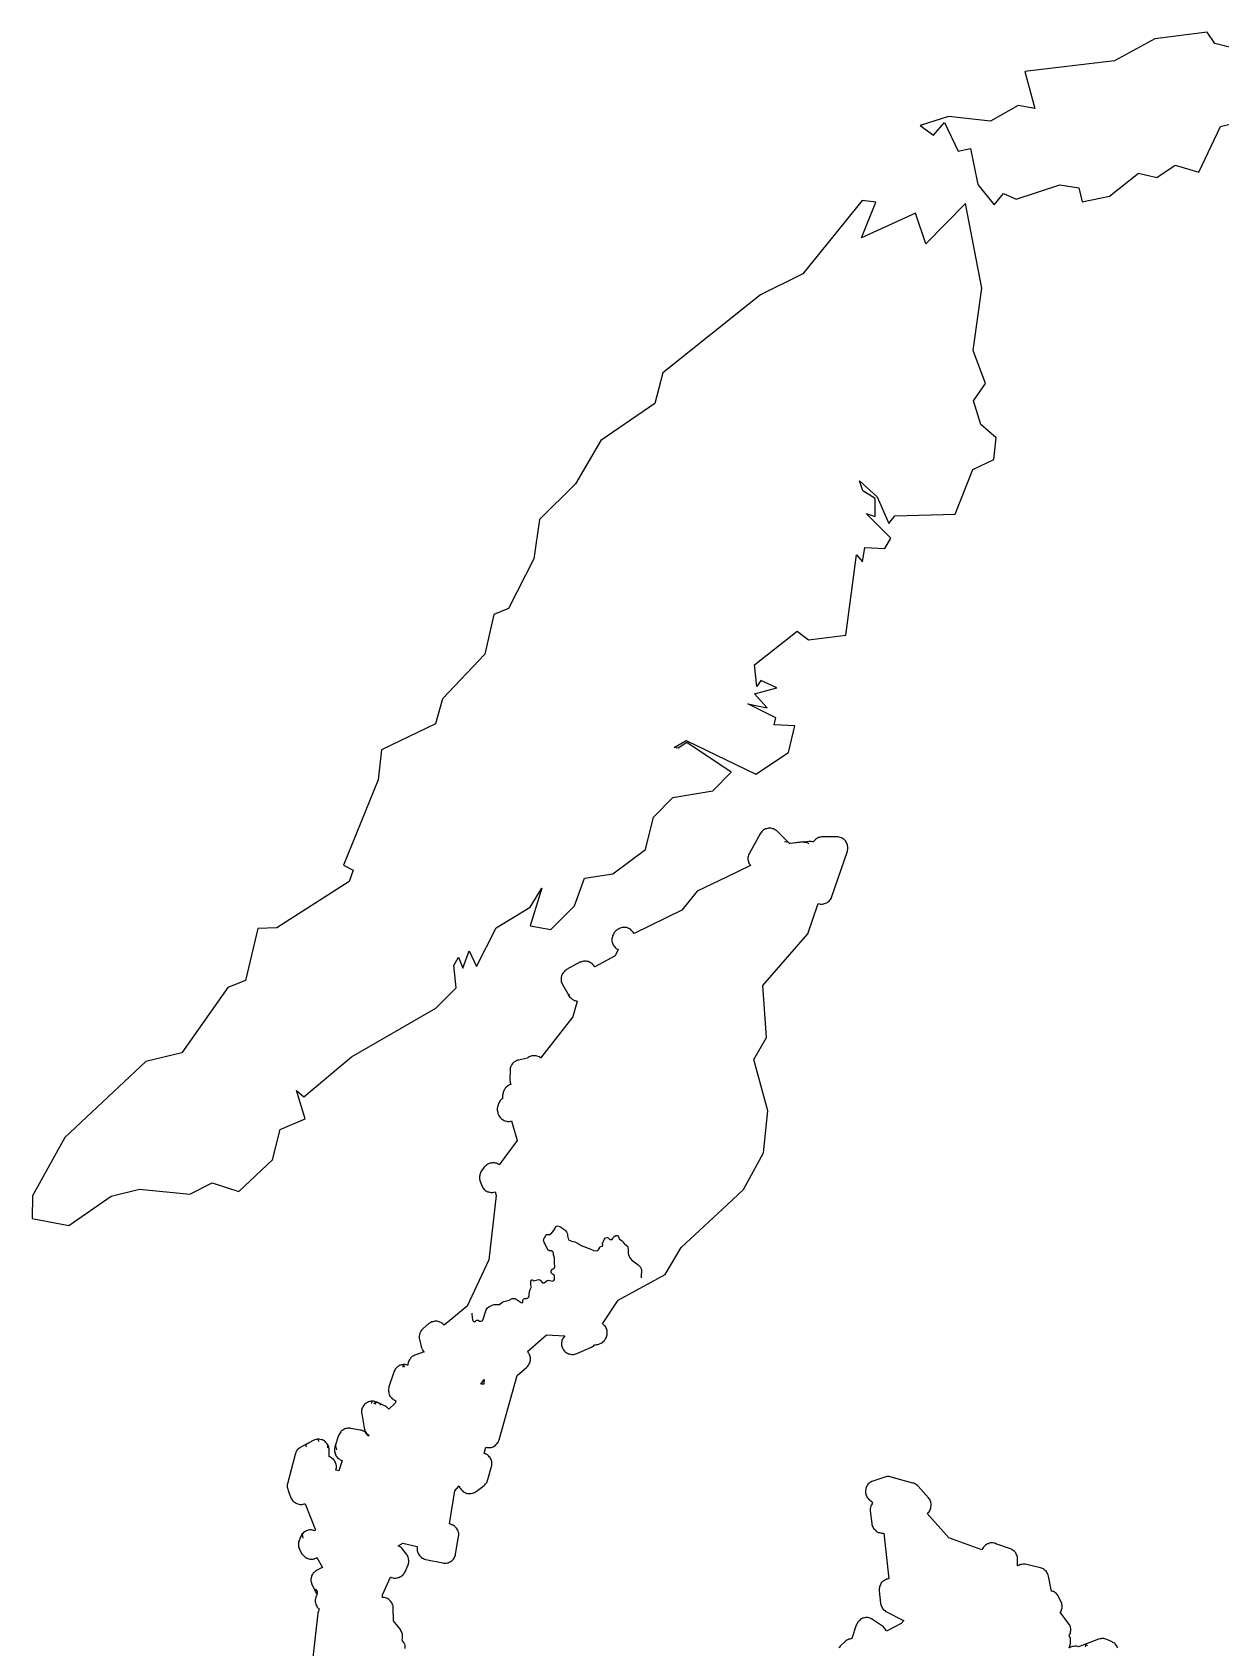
# Model space of a CAD drawing. Header units: metres. Extents: x 0 to 1325, y -1 to 773.
# Drawn here: x 1012.9 to 1062.2, y 348.1 to 415.2 of the extents above; entities that cross this region are included whole.
import ezdxf

# ---------------------------------------------------------------- set-up
doc = ezdxf.new("R2010")
doc.units = ezdxf.units.M

msp = doc.modelspace()

# ---------------------------------------------------------------- linework, layer by layer
at = {"layer": 'CUT'}
for points in [[(1063.21, 414.478), (1061.99, 414.778), (1061.67, 415.248), (1059.5, 414.978), (1057.83, 414.058), (1054.1, 413.618), (1054.52, 412.088), (1053.82, 412.208), (1052.67, 411.558), (1050.93, 411.748), (1049.76, 411.378), (1050.3, 410.978), (1050.76, 411.508), (1051.33, 410.308), (1051.84, 410.418), (1052.15, 408.928), (1052.83, 408.088), (1053.22, 408.558), (1053.74, 408.318), (1055.56, 408.908), (1056.34, 408.788), (1056.48, 408.208), (1057.62, 408.438), (1058.82, 409.398), (1059.58, 409.218), (1060.34, 409.728), (1061.33, 409.438), (1062.23, 411.338), (1063.48, 411.658)], [(1028.37, 348.108), (1028.37, 348.148), (1028.37, 348.198), (1028.36, 348.238), (1028.35, 348.288), (1028.33, 348.328), (1028.31, 348.368), (1028.28, 348.398), (1028.26, 348.438), (1028.23, 348.458), (1028.24, 348.478), (1028.25, 348.528), (1028.26, 348.568), (1028.26, 348.608), (1028.26, 348.658), (1028.25, 348.698), (1028.24, 348.738), (1028.23, 348.778), (1028.21, 348.818), (1028.19, 348.858), (1028.17, 348.898), (1027.88, 349.268), (1027.87, 349.798), (1027.87, 349.838), (1027.86, 349.878), (1027.85, 349.928), (1027.83, 349.968), (1027.81, 350.008), (1027.79, 350.038), (1027.76, 350.078), (1027.73, 350.108), (1027.7, 350.138), (1027.67, 350.168), (1027.63, 350.188), (1027.59, 350.208), (1027.55, 350.218), (1027.5, 350.228), (1027.46, 350.238), (1027.42, 350.238), (1027.42, 350.348), (1027.76, 351.078), (1027.77, 351.078), (1027.81, 351.058), (1027.85, 351.048), (1027.9, 351.038), (1027.94, 351.038), (1027.98, 351.038), (1028.03, 351.048), (1028.07, 351.058), (1028.11, 351.068), (1028.15, 351.088), (1028.19, 351.108), (1028.22, 351.128), (1028.26, 351.158), (1028.29, 351.188), (1028.31, 351.228), (1028.34, 351.258), (1028.36, 351.298), (1028.48, 351.558), (1028.5, 351.598), (1028.51, 351.648), (1028.52, 351.688), (1028.52, 351.728), (1028.52, 351.778), (1028.51, 351.818), (1028.51, 351.858), (1028.49, 351.908), (1028.47, 351.948), (1028.45, 351.988), (1028.43, 352.018), (1028.27, 352.228), (1028.24, 352.268), (1028.21, 352.298), (1028.17, 352.328), (1028.13, 352.348), (1028.09, 352.368), (1028.08, 352.378), (1028.27, 352.488), (1028.87, 352.358), (1028.86, 352.308), (1028.86, 352.268), (1028.86, 352.228), (1028.87, 352.178), (1028.88, 352.138), (1028.89, 352.098), (1028.91, 352.058), (1028.93, 352.018), (1028.96, 351.978), (1028.99, 351.948), (1029.02, 351.918), (1029.05, 351.888), (1029.09, 351.868), (1029.13, 351.848), (1029.17, 351.828), (1029.22, 351.818), (1029.93, 351.668), (1029.97, 351.658), (1030.02, 351.658), (1030.06, 351.658), (1030.11, 351.668), (1030.15, 351.678), (1030.19, 351.698), (1030.24, 351.708), (1030.27, 351.738), (1030.31, 351.768), (1030.34, 351.798), (1030.37, 351.828), (1030.4, 351.868), (1030.42, 351.908), (1030.44, 351.948), (1030.45, 351.988), (1030.46, 352.038), (1030.58, 352.768), (1030.59, 352.808), (1030.59, 352.858), (1030.59, 352.898), (1030.58, 352.938), (1030.57, 352.988), (1030.55, 353.028), (1030.53, 353.068), (1030.5, 353.108), (1030.47, 353.138), (1030.44, 353.168), (1030.41, 353.198), (1030.37, 353.228), (1030.33, 353.248), (1030.29, 353.258), (1030.25, 353.278), (1030.21, 353.288), (1030.43, 354.668), (1030.61, 354.868), (1030.62, 354.828), (1030.64, 354.788), (1030.66, 354.758), (1030.69, 354.718), (1030.72, 354.688), (1030.75, 354.658), (1030.78, 354.628), (1030.82, 354.608), (1030.86, 354.588), (1030.9, 354.568), (1030.94, 354.558), (1030.98, 354.548), (1031.03, 354.548), (1031.07, 354.548), (1031.11, 354.558), (1031.16, 354.568), (1031.2, 354.578), (1031.24, 354.598), (1031.28, 354.618), (1031.31, 354.638), (1031.64, 354.888), (1031.67, 354.918), (1031.7, 354.948), (1031.73, 354.978), (1031.75, 355.008), (1031.77, 355.048), (1031.79, 355.088), (1031.8, 355.128), (1031.95, 355.668), (1031.96, 355.708), (1031.97, 355.758), (1031.97, 355.798), (1031.97, 355.848), (1031.96, 355.888), (1031.95, 355.928), (1031.93, 355.968), (1031.91, 356.008), (1031.89, 356.048), (1031.86, 356.078), (1031.83, 356.118), (1031.8, 356.148), (1031.76, 356.168), (1031.72, 356.188), (1031.68, 356.208), (1031.64, 356.218), (1031.72, 356.478), (1031.76, 356.468), (1031.8, 356.458), (1031.84, 356.458), (1031.89, 356.458), (1031.93, 356.468), (1031.98, 356.478), (1032.02, 356.498), (1032.06, 356.518), (1032.1, 356.538), (1032.13, 356.568), (1032.16, 356.598), (1032.19, 356.628), (1032.22, 356.668), (1032.24, 356.698), (1032.26, 356.748), (1032.27, 356.788), (1033.02, 359.448), (1033.42, 359.798), (1033.45, 359.828), (1033.48, 359.868), (1033.5, 359.898), (1033.52, 359.938), (1033.54, 359.978), (1033.55, 360.018), (1033.56, 360.058), (1033.57, 360.108), (1033.57, 360.148), (1033.57, 360.188), (1033.56, 360.228), (1033.55, 360.278), (1033.53, 360.318), (1033.51, 360.358), (1033.49, 360.388), (1033.47, 360.428), (1033.45, 360.448), (1034.23, 361.138), (1034.99, 361.098), (1034.95, 361.048), (1034.93, 361.008), (1034.9, 360.978), (1034.89, 360.938), (1034.87, 360.888), (1034.87, 360.848), (1034.86, 360.808), (1034.86, 360.758), (1034.86, 360.718), (1034.87, 360.678), (1034.88, 360.628), (1034.9, 360.588), (1034.92, 360.558), (1034.94, 360.518), (1034.97, 360.478), (1035, 360.448), (1035.03, 360.418), (1035.07, 360.398), (1035.11, 360.378), (1035.15, 360.358), (1035.19, 360.348), (1035.23, 360.338), (1035.28, 360.328), (1035.32, 360.328), (1035.36, 360.328), (1035.41, 360.338), (1035.45, 360.348), (1035.49, 360.368), (1036.11, 360.638), (1036.15, 360.658), (1036.19, 360.678), (1036.22, 360.708), (1036.24, 360.728), (1036.25, 360.728), (1036.28, 360.728), (1036.32, 360.738), (1036.37, 360.748), (1036.41, 360.758), (1036.46, 360.778), (1036.5, 360.798), (1036.54, 360.818), (1036.57, 360.848), (1036.61, 360.878), (1036.64, 360.908), (1036.66, 360.948), (1036.68, 360.978), (1036.71, 361.018), (1036.73, 361.058), (1036.74, 361.098), (1036.75, 361.138), (1036.76, 361.188), (1036.76, 361.228), (1036.76, 361.278), (1036.75, 361.318), (1036.74, 361.368), (1036.72, 361.408), (1036.7, 361.448), (1036.68, 361.488), (1036.65, 361.518), (1036.62, 361.548), (1036.59, 361.578), (1036.56, 361.598), (1037.21, 362.588), (1039.16, 363.648), (1039.83, 364.778), (1041.74, 366.548), (1042.42, 367.178), (1043.25, 368.708), (1043.25, 368.708), (1043.42, 370.448), (1042.84, 372.578), (1043.37, 373.488), (1043.22, 375.658), (1045.09, 377.798), (1045.52, 379.058), (1045.57, 379.048), (1045.61, 379.038), (1045.65, 379.038), (1045.7, 379.038), (1045.74, 379.048), (1045.78, 379.058), (1045.82, 379.068), (1045.86, 379.088), (1045.9, 379.108), (1045.94, 379.138), (1045.97, 379.158), (1046, 379.198), (1046.03, 379.228), (1046.05, 379.268), (1046.07, 379.308), (1046.09, 379.348), (1046.73, 381.238), (1046.74, 381.278), (1046.75, 381.318), (1046.75, 381.368), (1046.75, 381.408), (1046.74, 381.458), (1046.73, 381.498), (1046.72, 381.538), (1046.7, 381.578), (1046.68, 381.618), (1046.65, 381.658), (1046.62, 381.688), (1046.59, 381.718), (1046.55, 381.748), (1046.52, 381.778), (1046.48, 381.788), (1046.43, 381.808), (1046.39, 381.818), (1046.34, 381.828), (1046.3, 381.828), (1045.7, 381.828), (1045.66, 381.828), (1045.62, 381.818), (1045.57, 381.808), (1045.53, 381.798), (1045.49, 381.778), (1045.46, 381.758), (1045.42, 381.728), (1045.39, 381.708), (1045.36, 381.678), (1045.33, 381.638), (1045.32, 381.618), (1045.31, 381.618), (1045.27, 381.628), (1045.22, 381.638), (1045.18, 381.638), (1045.13, 381.638), (1044.36, 381.558), (1044.33, 381.548), (1043.82, 382.058), (1043.79, 382.088), (1043.75, 382.108), (1043.71, 382.138), (1043.67, 382.158), (1043.63, 382.168), (1043.59, 382.178), (1043.55, 382.188), (1043.5, 382.188), (1043.46, 382.188), (1043.42, 382.178), (1043.37, 382.168), (1043.33, 382.158), (1043.29, 382.138), (1043.25, 382.118), (1043.22, 382.088), (1043.19, 382.058), (1043.16, 382.028), (1043.13, 381.998), (1043.11, 381.958), (1042.66, 381.148), (1042.64, 381.108), (1042.62, 381.068), (1042.61, 381.018), (1042.6, 380.978), (1042.6, 380.938), (1042.6, 380.888), (1042.61, 380.848), (1042.62, 380.808), (1042.63, 380.758), (1042.65, 380.718), (1042.67, 380.688), (1042.7, 380.648), (1042.71, 380.638), (1041.74, 380.168), (1040.49, 379.568), (1039.86, 378.788), (1037.87, 377.818), (1037.86, 377.828), (1037.84, 377.868), (1037.81, 377.898), (1037.78, 377.928), (1037.75, 377.958), (1037.72, 377.988), (1037.68, 378.008), (1037.64, 378.028), (1037.6, 378.048), (1037.56, 378.058), (1037.51, 378.068), (1037.47, 378.068), (1037.43, 378.068), (1037.38, 378.058), (1037.34, 378.048), (1037.3, 378.038), (1037.26, 378.018), (1037.22, 377.998), (1037.18, 377.978), (1037.15, 377.958), (1037.12, 377.928), (1037.09, 377.898), (1037.06, 377.868), (1037.04, 377.838), (1037.02, 377.798), (1037, 377.758), (1036.98, 377.718), (1036.97, 377.678), (1036.96, 377.638), (1036.95, 377.588), (1036.95, 377.548), (1036.95, 377.508), (1036.96, 377.458), (1036.97, 377.418), (1036.99, 377.378), (1037.01, 377.338), (1037.03, 377.298), (1037.06, 377.268), (1037.09, 377.238), (1037.12, 377.208), (1037.15, 377.178), (1037.19, 377.158), (1037.21, 377.148), (1037.09, 376.888), (1036.24, 376.428), (1036.22, 376.458), (1036.19, 376.498), (1036.16, 376.528), (1036.13, 376.568), (1036.09, 376.588), (1036.05, 376.618), (1036.01, 376.628), (1035.97, 376.648), (1035.93, 376.658), (1035.88, 376.668), (1035.84, 376.668), (1035.79, 376.668), (1035.75, 376.658), (1035.71, 376.648), (1035.66, 376.628), (1035.62, 376.618), (1035.07, 376.318), (1035.04, 376.288), (1035, 376.258), (1034.97, 376.228), (1034.94, 376.198), (1034.91, 376.168), (1034.89, 376.128), (1034.87, 376.088), (1034.86, 376.038), (1034.85, 375.998), (1034.84, 375.958), (1034.84, 375.908), (1034.84, 375.868), (1034.85, 375.818), (1034.86, 375.778), (1034.88, 375.738), (1034.9, 375.698), (1035.16, 375.238), (1035.18, 375.198), (1035.21, 375.168), (1035.24, 375.138), (1035.27, 375.108), (1035.31, 375.078), (1035.35, 375.058), (1035.39, 375.038), (1035.43, 375.028), (1035.47, 375.018), (1035.51, 375.008), (1035.33, 374.358), (1033.99, 372.638), (1033.97, 372.658), (1033.93, 372.688), (1033.89, 372.708), (1033.85, 372.718), (1033.81, 372.728), (1033.76, 372.738), (1033.72, 372.738), (1033.68, 372.738), (1033.63, 372.728), (1033.59, 372.718), (1033.55, 372.708), (1033.51, 372.688), (1033.47, 372.668), (1033.44, 372.638), (1033.07, 372.558), (1033.03, 372.548), (1032.99, 372.528), (1032.95, 372.508), (1032.92, 372.488), (1032.88, 372.468), (1032.85, 372.438), (1032.82, 372.408), (1032.8, 372.368), (1032.78, 372.338), (1032.76, 372.298), (1032.74, 372.258), (1032.73, 372.218), (1032.72, 372.168), (1032.72, 372.128), (1032.71, 371.758), (1032.71, 371.718), (1032.72, 371.668), (1032.73, 371.628), (1032.74, 371.588), (1032.76, 371.548), (1032.74, 371.548), (1032.7, 371.528), (1032.65, 371.498), (1032.61, 371.468), (1032.58, 371.448), (1032.55, 371.418), (1032.52, 371.388), (1032.5, 371.348), (1032.48, 371.318), (1032.46, 371.278), (1032.44, 371.228), (1032.43, 371.178), (1032.42, 371.138), (1032.41, 371.098), (1032.41, 371.048), (1032.41, 371.008), (1032.42, 370.968), (1032.39, 370.948), (1032.36, 370.928), (1032.33, 370.888), (1032.3, 370.858), (1032.28, 370.818), (1032.26, 370.778), (1032.24, 370.738), (1032.21, 370.648), (1032.2, 370.608), (1032.19, 370.558), (1032.19, 370.518), (1032.19, 370.468), (1032.2, 370.428), (1032.21, 370.388), (1032.22, 370.338), (1032.24, 370.288), (1032.26, 370.248), (1032.28, 370.208), (1032.31, 370.178), (1032.34, 370.148), (1032.37, 370.118), (1032.41, 370.088), (1032.44, 370.068), (1032.48, 370.048), (1032.52, 370.028), (1032.57, 370.018), (1032.61, 370.008), (1032.65, 370.008), (1032.7, 370.008), (1032.74, 370.018), (1032.78, 370.028), (1033.01, 369.218), (1032.27, 368.208), (1032.24, 368.228), (1032.2, 368.248), (1032.16, 368.268), (1032.11, 368.278), (1032.07, 368.288), (1032.03, 368.288), (1031.98, 368.288), (1031.94, 368.278), (1031.9, 368.278), (1031.85, 368.258), (1031.81, 368.248), (1031.78, 368.218), (1031.74, 368.198), (1031.71, 368.168), (1031.67, 368.138), (1031.65, 368.108), (1031.54, 367.958), (1031.51, 367.918), (1031.49, 367.878), (1031.48, 367.838), (1031.46, 367.798), (1031.46, 367.758), (1031.45, 367.718), (1031.45, 367.668), (1031.45, 367.628), (1031.46, 367.588), (1031.47, 367.548), (1031.53, 367.368), (1031.55, 367.328), (1031.57, 367.288), (1031.59, 367.248), (1031.62, 367.218), (1031.65, 367.178), (1031.68, 367.158), (1031.72, 367.128), (1031.76, 367.108), (1031.8, 367.088), (1031.84, 367.078), (1031.88, 367.068), (1031.92, 367.058), (1031.97, 367.058), (1032.01, 367.058), (1032.05, 367.068), (1032.1, 367.078), (1032.15, 366.928), (1031.84, 364.258), (1030.94, 362.338), (1029.98, 361.548), (1029.96, 361.568), (1029.93, 361.598), (1029.89, 361.628), (1029.86, 361.658), (1029.81, 361.668), (1029.77, 361.688), (1029.73, 361.698), (1029.69, 361.708), (1029.64, 361.708), (1029.6, 361.708), (1029.55, 361.698), (1029.51, 361.688), (1029.47, 361.678), (1029.43, 361.658), (1029.39, 361.628), (1029.35, 361.608), (1029.11, 361.408), (1029.08, 361.378), (1029.05, 361.338), (1029.02, 361.298), (1029, 361.268), (1028.98, 361.218), (1028.97, 361.178), (1028.96, 361.138), (1028.95, 361.088), (1028.95, 361.048), (1028.95, 360.998), (1028.96, 360.958), (1029.03, 360.658), (1029.04, 360.618), (1029.06, 360.568), (1029.08, 360.538), (1029.1, 360.498), (1029.13, 360.458), (1029.15, 360.438), (1028.77, 360.298), (1028.73, 360.278), (1028.69, 360.258), (1028.66, 360.238), (1028.62, 360.208), (1028.59, 360.178), (1028.57, 360.138), (1028.54, 360.108), (1028.52, 360.068), (1028.5, 360.028), (1028.49, 359.988), (1028.48, 359.938), (1028.48, 359.898), (1028.48, 359.878), (1028.45, 359.888), (1028.41, 359.898), (1028.36, 359.908), (1028.32, 359.908), (1028.28, 359.908), (1028.23, 359.898), (1028.19, 359.888), (1028.15, 359.878), (1028.11, 359.858), (1028.07, 359.838), (1028.04, 359.808), (1028.01, 359.778), (1027.98, 359.748), (1027.95, 359.718), (1027.93, 359.678), (1027.91, 359.638), (1027.89, 359.598), (1027.69, 358.978), (1027.68, 358.938), (1027.67, 358.888), (1027.67, 358.848), (1027.67, 358.798), (1027.68, 358.758), (1027.69, 358.718), (1027.7, 358.668), (1027.72, 358.628), (1027.74, 358.588), (1027.77, 358.558), (1027.8, 358.528), (1027.83, 358.488), (1027.87, 358.468), (1027.9, 358.438), (1027.94, 358.428), (1027.98, 358.408), (1027.95, 358.308), (1027.68, 358.058), (1027.65, 358.098), (1027.62, 358.128), (1027.59, 358.148), (1027.55, 358.178), (1027.51, 358.198), (1027.19, 358.348), (1027.15, 358.358), (1027.11, 358.378), (1027.06, 358.388), (1027.02, 358.388), (1026.97, 358.388), (1026.93, 358.378), (1026.89, 358.378), (1026.84, 358.358), (1026.8, 358.338), (1026.76, 358.318), (1026.73, 358.298), (1026.69, 358.268), (1026.66, 358.238), (1026.63, 358.198), (1026.61, 358.158), (1026.59, 358.128), (1026.57, 358.078), (1026.56, 358.038), (1026.55, 357.998), (1026.55, 357.948), (1026.55, 357.908), (1026.56, 357.858), (1026.66, 357.278), (1026.67, 357.238), (1026.68, 357.198), (1026.7, 357.158), (1026.72, 357.118), (1026.74, 357.078), (1026.77, 357.048), (1026.8, 357.018), (1026.84, 356.988), (1026.87, 356.968), (1026.83, 356.938), (1026.81, 356.968), (1026.79, 357.008), (1026.76, 357.038), (1026.73, 357.068), (1026.7, 357.098), (1026.66, 357.128), (1026.62, 357.148), (1026.58, 357.168), (1026.54, 357.178), (1026.5, 357.188), (1026.11, 357.258), (1026.07, 357.268), (1026.02, 357.268), (1025.98, 357.268), (1025.94, 357.258), (1025.9, 357.248), (1025.86, 357.238), (1025.82, 357.218), (1025.78, 357.188), (1025.75, 357.168), (1025.71, 357.138), (1025.69, 357.108), (1025.66, 357.068), (1025.64, 357.038), (1025.62, 356.998), (1025.6, 356.958), (1025.45, 356.498), (1025.44, 356.458), (1025.43, 356.408), (1025.43, 356.368), (1025.43, 356.318), (1025.44, 356.278), (1025.45, 356.238), (1025.46, 356.188), (1025.48, 356.148), (1025.5, 356.108), (1025.53, 356.078), (1025.56, 356.038), (1025.59, 356.008), (1025.63, 355.988), (1025.67, 355.958), (1025.71, 355.938), (1025.75, 355.928), (1025.61, 355.498), (1025.49, 355.528), (1025.49, 355.538), (1025.5, 355.578), (1025.51, 355.618), (1025.51, 355.668), (1025.51, 355.708), (1025.5, 355.758), (1025.49, 355.798), (1025.47, 355.838), (1025.45, 355.878), (1025.43, 355.918), (1025.4, 355.948), (1025.37, 355.988), (1025.34, 356.008), (1025.3, 356.038), (1025.26, 356.058), (1025.22, 356.078), (1025.21, 356.078), (1025.21, 356.368), (1025.21, 356.408), (1025.2, 356.448), (1025.19, 356.498), (1025.17, 356.538), (1025.15, 356.578), (1025.13, 356.618), (1025.1, 356.648), (1025.07, 356.678), (1025.04, 356.708), (1025.01, 356.738), (1024.97, 356.758), (1024.93, 356.778), (1024.89, 356.788), (1024.84, 356.798), (1024.8, 356.808), (1024.75, 356.808), (1024.71, 356.808), (1024.67, 356.798), (1024.62, 356.788), (1024.58, 356.768), (1024.54, 356.748), (1024.01, 356.458), (1023.97, 356.438), (1023.94, 356.408), (1023.9, 356.378), (1023.87, 356.348), (1023.85, 356.308), (1023.83, 356.268), (1023.81, 356.218), (1023.79, 356.178), (1023.48, 354.958), (1023.47, 354.908), (1023.47, 354.868), (1023.47, 354.818), (1023.48, 354.768), (1023.49, 354.728), (1023.5, 354.678), (1023.62, 354.378), (1023.64, 354.338), (1023.66, 354.298), (1023.69, 354.268), (1023.72, 354.238), (1023.75, 354.208), (1023.79, 354.178), (1023.82, 354.158), (1023.86, 354.138), (1023.91, 354.118), (1023.95, 354.108), (1023.99, 354.098), (1024.04, 354.098), (1024.08, 354.098), (1024.13, 354.108), (1024.17, 354.118), (1024.21, 354.128), (1024.63, 353.068), (1024.61, 353.008), (1024.56, 353.018), (1024.52, 353.028), (1024.48, 353.038), (1024.43, 353.038), (1024.39, 353.038), (1024.34, 353.028), (1024.3, 353.018), (1024.26, 352.998), (1024.22, 352.978), (1024.18, 352.958), (1024.14, 352.928), (1024.11, 352.898), (1024.08, 352.858), (1024.06, 352.828), (1024.04, 352.788), (1024.02, 352.748), (1023.96, 352.588), (1023.94, 352.548), (1023.94, 352.498), (1023.93, 352.458), (1023.93, 352.408), (1023.93, 352.368), (1023.94, 352.318), (1023.96, 352.278), (1023.97, 352.238), (1023.99, 352.198), (1024.08, 352.048), (1024.11, 352.008), (1024.14, 351.978), (1024.17, 351.948), (1024.2, 351.918), (1024.24, 351.888), (1024.28, 351.868), (1024.32, 351.858), (1024.36, 351.838), (1024.4, 351.828), (1024.45, 351.828), (1024.49, 351.828), (1024.54, 351.828), (1024.58, 351.838), (1024.62, 351.858), (1024.66, 351.868), (1024.69, 351.888), (1024.7, 351.888), (1024.93, 351.478), (1024.9, 351.468), (1024.86, 351.448), (1024.68, 351.348), (1024.64, 351.328), (1024.61, 351.298), (1024.58, 351.278), (1024.55, 351.238), (1024.53, 351.208), (1024.5, 351.168), (1024.48, 351.128), (1024.47, 351.088), (1024.46, 351.048), (1024.45, 351.008), (1024.45, 350.968), (1024.45, 350.918), (1024.46, 350.878), (1024.47, 350.838), (1024.48, 350.798), (1024.5, 350.758), (1024.66, 350.438), (1024.68, 350.398), (1024.71, 350.358), (1024.7, 350.348), (1024.68, 350.308), (1024.66, 350.268), (1024.65, 350.228), (1024.64, 350.178), (1024.63, 350.138), (1024.63, 350.088), (1024.63, 350.048), (1024.64, 350.008), (1024.65, 349.958), (1024.67, 349.918), (1024.69, 349.878), (1024.71, 349.838), (1024.74, 349.808), (1024.77, 349.778), (1024.79, 349.758), (1024.79, 349.748), (1024.78, 349.718), (1024.76, 349.668), (1024.75, 349.628), (1024.74, 349.588), (1024.44, 346.878)], [(1057.96, 348.138), (1057.94, 348.178), (1057.92, 348.218), (1057.9, 348.258), (1057.87, 348.288), (1057.84, 348.318), (1057.8, 348.348), (1057.76, 348.368), (1057.73, 348.388), (1057.51, 348.488), (1057.47, 348.508), (1057.42, 348.518), (1057.38, 348.528), (1057.34, 348.528), (1057.29, 348.528), (1057.25, 348.518), (1057.21, 348.518), (1057.16, 348.498), (1056.33, 348.188), (1056.3, 348.198), (1056.25, 348.208), (1056.21, 348.208), (1056.17, 348.208), (1056.12, 348.198), (1056.08, 348.198), (1056.04, 348.178), (1056, 348.168), (1055.96, 348.148), (1055.94, 348.138), (1055.99, 348.308), (1055.99, 348.358), (1056, 348.398), (1056, 348.438), (1056, 348.488), (1055.99, 348.528), (1055.98, 348.568), (1055.96, 348.608), (1055.94, 348.648), (1055.96, 348.688), (1055.98, 348.728), (1055.99, 348.768), (1056, 348.818), (1056.01, 348.858), (1056.01, 348.908), (1056.01, 348.948), (1056, 348.998), (1055.98, 349.038), (1055.97, 349.078), (1055.94, 349.118), (1055.92, 349.158), (1055.57, 349.618), (1055.59, 349.638), (1055.61, 349.678), (1055.62, 349.718), (1055.64, 349.758), (1055.65, 349.808), (1055.65, 349.848), (1055.65, 349.898), (1055.64, 349.938), (1055.63, 349.988), (1055.62, 350.028), (1055.6, 350.068), (1055.5, 350.268), (1055.48, 350.308), (1055.46, 350.338), (1055.43, 350.378), (1055.4, 350.408), (1055.37, 350.428), (1055.33, 350.458), (1055.3, 350.478), (1055.26, 350.488), (1055.22, 350.498), (1055.21, 350.498), (1055.21, 350.508), (1055.2, 350.548), (1055.08, 351.118), (1055.07, 351.168), (1055.05, 351.208), (1055.03, 351.248), (1055.01, 351.288), (1054.98, 351.328), (1054.95, 351.358), (1054.91, 351.388), (1054.87, 351.418), (1054.83, 351.438), (1054.79, 351.448), (1054.75, 351.468), (1054.17, 351.608), (1054.12, 351.618), (1054.07, 351.618), (1054.03, 351.618), (1053.98, 351.608), (1053.94, 351.598), (1053.89, 351.588), (1053.85, 351.568), (1053.81, 351.548), (1053.8, 351.548), (1053.8, 351.838), (1053.8, 351.878), (1053.79, 351.928), (1053.78, 351.968), (1053.76, 352.008), (1053.74, 352.048), (1053.72, 352.088), (1053.69, 352.128), (1053.66, 352.158), (1053.62, 352.188), (1053.58, 352.208), (1053.54, 352.238), (1053.5, 352.248), (1052.89, 352.468), (1052.85, 352.488), (1052.81, 352.488), (1052.76, 352.498), (1052.72, 352.498), (1052.68, 352.498), (1052.63, 352.488), (1052.59, 352.468), (1052.55, 352.458), (1052.51, 352.438), (1052.47, 352.408), (1052.44, 352.378), (1052.41, 352.348), (1052.38, 352.318), (1052.35, 352.278), (1052.33, 352.238), (1052.32, 352.208), (1050.94, 352.718), (1050.05, 353.728), (1050.06, 353.738), (1050.09, 353.768), (1050.12, 353.798), (1050.15, 353.838), (1050.17, 353.878), (1050.18, 353.918), (1050.2, 353.958), (1050.2, 353.998), (1050.21, 354.048), (1050.21, 354.088), (1050.21, 354.128), (1050.2, 354.178), (1050.19, 354.218), (1050.17, 354.258), (1050.15, 354.298), (1050.13, 354.328), (1050.1, 354.368), (1049.67, 354.858), (1049.64, 354.888), (1049.6, 354.918), (1049.57, 354.938), (1049.53, 354.958), (1049.49, 354.978), (1049.45, 354.988), (1048.55, 355.238), (1048.51, 355.248), (1048.46, 355.258), (1048.42, 355.258), (1048.37, 355.258), (1048.33, 355.248), (1048.29, 355.238), (1047.79, 355.068), (1047.74, 355.048), (1047.71, 355.028), (1047.67, 355.008), (1047.63, 354.978), (1047.6, 354.948), (1047.57, 354.908), (1047.55, 354.878), (1047.53, 354.838), (1047.51, 354.798), (1047.5, 354.758), (1047.49, 354.718), (1047.48, 354.668), (1047.48, 354.628), (1047.48, 354.578), (1047.49, 354.538), (1047.5, 354.498), (1047.52, 354.458), (1047.54, 354.418), (1047.56, 354.378), (1047.59, 354.348), (1047.62, 354.308), (1047.65, 354.288), (1047.79, 354.178), (1047.78, 354.168), (1047.76, 354.128), (1047.73, 354.088), (1047.71, 354.048), (1047.7, 354.008), (1047.69, 353.958), (1047.68, 353.918), (1047.68, 353.868), (1047.68, 353.828), (1047.74, 353.308), (1047.75, 353.268), (1047.76, 353.218), (1047.78, 353.178), (1047.8, 353.138), (1047.82, 353.098), (1047.85, 353.068), (1047.88, 353.038), (1047.91, 353.008), (1047.94, 352.978), (1047.98, 352.958), (1048.02, 352.938), (1048.06, 352.928), (1048.11, 352.918), (1048.15, 352.908), (1048.19, 352.908), (1048.24, 352.908), (1048.45, 351.008), (1048.44, 351.008), (1048.4, 350.998), (1048.36, 350.988), (1048.31, 350.968), (1048.28, 350.948), (1048.24, 350.928), (1048.2, 350.898), (1048.17, 350.868), (1048.14, 350.838), (1048.12, 350.798), (1048.1, 350.758), (1048.08, 350.718), (1048.07, 350.678), (1048.06, 350.638), (1048.05, 350.598), (1048.05, 350.548), (1048.05, 350.508), (1048.11, 349.988), (1048.12, 349.938), (1048.13, 349.898), (1048.15, 349.858), (1048.17, 349.818), (1048.19, 349.778), (1048.22, 349.748), (1048.25, 349.708), (1048.28, 349.688), (1048.32, 349.658), (1048.36, 349.638), (1049.04, 349.298), (1049.08, 349.278), (1048.97, 349.148), (1048.36, 348.828), (1048.34, 348.868), (1048.32, 348.908), (1048.29, 348.948), (1048.26, 348.978), (1048.23, 349.008), (1048.19, 349.038), (1047.78, 349.318), (1047.75, 349.338), (1047.71, 349.358), (1047.67, 349.378), (1047.62, 349.388), (1047.58, 349.398), (1047.54, 349.398), (1047.49, 349.398), (1047.45, 349.388), (1047.4, 349.378), (1047.36, 349.368), (1047.32, 349.348), (1047.28, 349.328), (1047.25, 349.298), (1047.22, 349.268), (1047.19, 349.238), (1047.16, 349.208), (1047.14, 349.168), (1047.12, 349.128), (1047.1, 349.088), (1046.92, 348.528), (1046.88, 348.518), (1046.83, 348.508), (1046.79, 348.498), (1046.75, 348.478), (1046.71, 348.458), (1046.67, 348.438), (1046.64, 348.408), (1046.43, 348.208), (1046.4, 348.168), (1046.37, 348.138)]]:
    msp.add_lwpolyline(points, dxfattribs=at)
for points in [[(1033.55, 378.128), (1034.42, 377.978), (1035.4, 378.958), (1035.81, 380.118), (1036.99, 380.298), (1038.35, 381.308), (1038.68, 382.648), (1039.48, 383.458), (1041.14, 383.738), (1041.91, 384.518), (1040.06, 385.748), (1039.7, 385.518), (1039.53, 385.538), (1040.04, 385.828), (1042.93, 384.438), (1044.29, 385.338), (1044.55, 386.438), (1043.69, 386.478), (1043.76, 386.768), (1042.59, 387.358), (1043.4, 387.188), (1042.87, 387.768), (1043.8, 388.018), (1043.14, 388.318), (1042.97, 388.068), (1042.87, 388.978), (1044.65, 390.368), (1045.12, 390.008), (1046.67, 390.208), (1047.11, 393.538), (1047.36, 393.248), (1047.45, 393.848), (1048.28, 393.808), (1048.53, 394.238), (1047.51, 395.258), (1047.89, 395.138), (1047.89, 395.888), (1047.37, 396.198), (1047.23, 396.618), (1047.97, 395.948), (1048.45, 394.838), (1048.7, 395.158), (1051.2, 395.238), (1051.94, 397.088), (1052.81, 397.508), (1052.91, 398.398), (1052.27, 398.958), (1051.97, 399.938), (1052.47, 400.658), (1051.95, 402.028), (1052.31, 404.618), (1051.64, 408.138), (1049.99, 406.468), (1049.56, 407.738), (1047.31, 406.708), (1047.91, 408.188), (1047.34, 408.258), (1044.88, 405.218), (1043.12, 404.348), (1039.07, 401.108), (1038.73, 399.828), (1036.49, 398.288), (1035.44, 396.498), (1033.95, 395.008), (1033.71, 393.378), (1032.65, 391.308), (1032.05, 391.068), (1031.67, 389.418), (1029.91, 387.568), (1029.63, 386.528), (1027.38, 385.448), (1027.24, 384.198), (1025.81, 380.658), (1026.21, 380.448), (1026.04, 379.978), (1023.03, 378.048), (1022.25, 378.018), (1021.73, 375.858), (1021, 375.578), (1019.09, 372.858), (1017.6, 372.498), (1014.23, 369.338), (1012.89, 366.918), (1012.88, 365.978), (1014.4, 365.688), (1016.16, 366.908), (1017.33, 367.198), (1019.42, 366.988), (1020.35, 367.458), (1021.45, 367.098), (1022.86, 368.408), (1023.18, 369.668), (1024.21, 370.118), (1023.85, 371.288), (1024.16, 371.028), (1026.13, 372.698), (1029.64, 374.708), (1030.48, 375.558), (1030.38, 376.488), (1030.58, 376.828), (1030.76, 376.378), (1031.02, 377.098), (1031.33, 376.448), (1032.15, 378.048), (1033.55, 378.908), (1034.04, 379.698), (1033.55, 378.128)], [(1031.55, 359.098), (1031.51, 359.098), (1031.64, 359.288), (1031.63, 359.098), (1031.55, 359.098)]]:
    msp.add_lwpolyline(points, close=True, dxfattribs=at)
at = {"layer": 'SCORE'}
for points in [[(1045.14, 381.538), (1045.11, 381.558), (1045.03, 381.588), (1044.94, 381.598), (1044.9, 381.618), (1044.36, 381.558), (1044.33, 381.548), (1044.26, 381.618), (1044.21, 381.608), (1044.12, 381.618)], [(1035.21, 375.248), (1035.19, 375.258), (1035.14, 375.268), (1035.16, 375.238), (1035.18, 375.198)], [(1035.18, 375.198), (1035.2, 375.178)], [(1034.11, 365.068), (1034.12, 365.118)], [(1034.12, 365.028), (1034.11, 365.068)], [(1034.12, 365.118), (1034.13, 365.148)], [(1034.14, 364.988), (1034.12, 365.028)], [(1034.13, 365.148), (1034.16, 365.188)], [(1034.16, 365.188), (1034.21, 365.278)], [(1034.21, 365.278), (1034.23, 365.308)], [(1034.23, 365.308), (1034.27, 365.318)], [(1034.27, 365.318), (1034.34, 365.318)], [(1034.34, 365.318), (1034.37, 365.318)], [(1034.37, 365.318), (1034.46, 365.378)], [(1034.46, 365.378), (1034.53, 365.458)], [(1034.53, 365.458), (1034.58, 365.548)], [(1034.58, 365.548), (1034.62, 365.638)], [(1034.62, 365.638), (1034.69, 365.668)], [(1034.69, 365.668), (1034.79, 365.638)], [(1034.79, 365.638), (1034.96, 365.538)], [(1034.96, 365.538), (1035.02, 365.478)], [(1035.02, 365.478), (1035.06, 365.418)], [(1035.06, 365.418), (1035.1, 365.338)], [(1035.1, 365.338), (1035.11, 365.258)], [(1035.11, 365.258), (1035.15, 365.088)], [(1035.15, 365.088), (1035.27, 365.028)], [(1035.27, 365.028), (1035.41, 365.008)], [(1036.56, 364.938), (1036.63, 365.108)], [(1036.63, 365.108), (1036.69, 365.168)], [(1036.69, 365.168), (1036.76, 365.188)], [(1036.76, 365.188), (1036.8, 365.168)], [(1036.8, 365.168), (1036.87, 365.108)], [(1036.87, 365.108), (1036.91, 365.098)], [(1036.91, 365.098), (1036.96, 365.108)], [(1036.96, 365.108), (1036.99, 365.148)], [(1036.99, 365.148), (1037.01, 365.188)], [(1037.01, 365.188), (1037.04, 365.228)], [(1037.04, 365.228), (1037.12, 365.268)], [(1037.12, 365.268), (1037.18, 365.268)], [(1037.18, 365.268), (1037.23, 365.218)], [(1037.23, 365.218), (1037.25, 365.138)], [(1037.25, 365.138), (1037.27, 365.118)], [(1037.27, 365.118), (1037.38, 365.048)], [(1037.38, 365.048), (1037.4, 365.018)], [(1034.29, 364.678), (1034.14, 364.988)], [(1034.35, 364.638), (1034.29, 364.678)], [(1034.43, 364.628), (1034.35, 364.638)], [(1034.5, 364.598), (1034.43, 364.628)], [(1034.53, 364.538), (1034.5, 364.598)], [(1034.53, 364.468), (1034.53, 364.538)], [(1034.56, 364.338), (1034.53, 364.468)], [(1035.41, 365.008), (1035.55, 364.938)], [(1035.55, 364.938), (1035.68, 364.858)], [(1035.68, 364.858), (1036.08, 364.698)], [(1036.08, 364.698), (1036.2, 364.648)], [(1036.2, 364.648), (1036.29, 364.628)], [(1036.29, 364.628), (1036.37, 364.648)], [(1036.37, 364.648), (1036.43, 364.728)], [(1036.43, 364.728), (1036.44, 364.768)], [(1036.44, 364.768), (1036.46, 364.798)], [(1036.46, 364.798), (1036.49, 364.818)], [(1036.49, 364.818), (1036.53, 364.828)], [(1036.53, 364.828), (1036.57, 364.838)], [(1036.56, 364.908), (1036.56, 364.938)], [(1036.57, 364.868), (1036.56, 364.908)], [(1036.57, 364.838), (1036.57, 364.868)], [(1037.4, 365.018), (1037.42, 364.988)], [(1037.42, 364.988), (1037.44, 364.958)], [(1037.44, 364.958), (1037.48, 364.928)], [(1037.48, 364.928), (1037.6, 364.828)], [(1037.6, 364.828), (1037.62, 364.688)], [(1037.62, 364.688), (1037.62, 364.528)], [(1037.62, 364.528), (1037.68, 364.368)], [(1037.68, 364.368), (1037.77, 364.258)], [(1034.43, 363.808), (1034.49, 363.868)], [(1034.43, 363.718), (1034.43, 363.808)], [(1034.48, 363.658), (1034.43, 363.718)], [(1034.49, 363.868), (1034.56, 363.918)], [(1034.56, 364.128), (1034.56, 364.338)], [(1034.58, 363.988), (1034.56, 364.128)], [(1034.56, 363.918), (1034.58, 363.988)], [(1037.77, 364.258), (1038.04, 364.048)], [(1038.04, 364.048), (1038.14, 363.958)], [(1038.14, 363.958), (1038.18, 363.838)], [(1038.18, 363.838), (1038.16, 363.548)], [(1033.54, 362.988), (1033.56, 363.028)], [(1033.56, 363.028), (1033.6, 363.108)], [(1033.58, 363.348), (1033.59, 363.378)], [(1033.58, 363.238), (1033.58, 363.348)], [(1033.59, 363.208), (1033.58, 363.238)], [(1033.59, 363.378), (1033.62, 363.428)], [(1033.59, 363.198), (1033.59, 363.208)], [(1033.6, 363.168), (1033.59, 363.198)], [(1033.61, 363.138), (1033.6, 363.168)], [(1033.6, 363.108), (1033.61, 363.138)], [(1033.62, 363.428), (1033.64, 363.428)], [(1033.64, 363.428), (1033.66, 363.408)], [(1033.66, 363.408), (1033.7, 363.388)], [(1033.7, 363.388), (1033.75, 363.398)], [(1033.75, 363.398), (1033.91, 363.438)], [(1033.91, 363.438), (1033.97, 363.418)], [(1033.97, 363.418), (1034.07, 363.308)], [(1034.07, 363.308), (1034.14, 363.298)], [(1034.14, 363.298), (1034.26, 363.398)], [(1034.26, 363.398), (1034.32, 363.418)], [(1034.32, 363.418), (1034.49, 363.378)], [(1034.53, 363.638), (1034.48, 363.658)], [(1034.49, 363.378), (1034.54, 363.398)], [(1034.56, 363.608), (1034.53, 363.638)], [(1034.54, 363.398), (1034.56, 363.438)], [(1034.57, 363.518), (1034.56, 363.608)], [(1034.56, 363.438), (1034.57, 363.518)], [(1038.16, 363.548), (1038.17, 363.508)], [(1031.84, 362.308), (1031.95, 362.358)], [(1031.95, 362.358), (1031.98, 362.378)], [(1031.98, 362.378), (1032.06, 362.398)], [(1032.06, 362.398), (1032.13, 362.408)], [(1032.13, 362.408), (1032.22, 362.398)], [(1032.22, 362.398), (1032.28, 362.408)], [(1032.28, 362.408), (1032.39, 362.498)], [(1032.39, 362.498), (1032.46, 362.528)], [(1032.46, 362.528), (1032.68, 362.588)], [(1032.68, 362.588), (1032.81, 362.648)], [(1032.81, 362.648), (1032.88, 362.658)], [(1032.88, 362.658), (1032.94, 362.648)], [(1032.94, 362.648), (1033.18, 362.488)], [(1033.18, 362.488), (1033.24, 362.478)], [(1033.24, 362.478), (1033.25, 362.508)], [(1033.25, 362.588), (1033.26, 362.618)], [(1033.25, 362.508), (1033.25, 362.588)], [(1033.26, 362.618), (1033.29, 362.638)], [(1033.29, 362.638), (1033.32, 362.648)], [(1033.32, 362.648), (1033.36, 362.648)], [(1033.36, 362.648), (1033.4, 362.648)], [(1033.4, 362.648), (1033.49, 362.698)], [(1033.49, 362.698), (1033.52, 362.768)], [(1033.52, 362.768), (1033.53, 362.948)], [(1033.53, 362.948), (1033.54, 362.988)], [(1031.13, 362.048), (1031.13, 362.008)], [(1031.13, 362.008), (1031.15, 361.858)], [(1031.15, 361.858), (1031.16, 361.778)], [(1031.16, 361.778), (1031.17, 361.738)], [(1031.17, 361.738), (1031.19, 361.708)], [(1031.19, 361.708), (1031.25, 361.688)], [(1031.25, 361.688), (1031.28, 361.708)], [(1031.28, 361.708), (1031.29, 361.718)], [(1031.29, 361.718), (1031.31, 361.738)], [(1031.31, 361.738), (1031.34, 361.758)], [(1031.34, 361.758), (1031.39, 361.758)], [(1031.39, 361.758), (1031.39, 361.748)], [(1031.39, 361.748), (1031.45, 361.718)], [(1031.45, 361.718), (1031.48, 361.718)], [(1031.48, 361.718), (1031.52, 361.718)], [(1031.52, 361.718), (1031.56, 361.728)], [(1031.56, 361.728), (1031.59, 361.758)], [(1031.59, 361.758), (1031.73, 362.178)], [(1031.73, 362.178), (1031.77, 362.248)], [(1031.77, 362.248), (1031.84, 362.308)], [(1028.35, 359.808), (1028.33, 359.848), (1028.29, 359.888), (1028.27, 359.858), (1028.27, 359.798)], [(1027.06, 358.288), (1027.12, 358.338), (1027.15, 358.358), (1027.11, 358.378), (1027.06, 358.388), (1027.02, 358.388), (1026.98, 358.388), (1026.98, 358.368), (1026.97, 358.308), (1026.96, 358.288)], [(1027.34, 358.228), (1027.34, 358.278), (1027.2, 358.348), (1027.18, 358.328), (1027.15, 358.318), (1027.13, 358.308), (1027.11, 358.268)], [(1024.79, 356.708), (1024.78, 356.728), (1024.74, 356.808), (1024.71, 356.808), (1024.67, 356.798), (1024.62, 356.788), (1024.58, 356.768), (1024.54, 356.748), (1024.23, 356.578), (1024.24, 356.538), (1024.26, 356.508), (1024.26, 356.488)], [(1025.17, 356.478), (1025.18, 356.518), (1025.17, 356.538), (1025.15, 356.578), (1025.14, 356.508), (1025.14, 356.448), (1025.16, 356.468), (1025.17, 356.478)], [(1025.52, 356.368), (1025.48, 356.528), (1025.48, 356.578), (1025.45, 356.498), (1025.44, 356.458), (1025.43, 356.408), (1025.43, 356.368), (1025.43, 356.318), (1025.44, 356.278), (1025.46, 356.258), (1025.48, 356.228)], [(1024.21, 352.978), (1024.18, 352.958), (1024.14, 352.928), (1024.11, 352.898), (1024.09, 352.868), (1024.11, 352.698)], [(1024.71, 350.358), (1024.73, 350.428), (1024.73, 350.478), (1024.66, 350.578), (1024.62, 350.518), (1024.66, 350.438), (1024.68, 350.398), (1024.71, 350.358)], [(1024.71, 350.348), (1024.7, 350.348), (1024.71, 350.328), (1024.71, 350.348)], [(1056.7, 348.218), (1056.69, 348.238), (1056.64, 348.288), (1056.61, 348.188)]]:
    msp.add_lwpolyline(points, dxfattribs=at)

doc.saveas('drawing.dxf')
